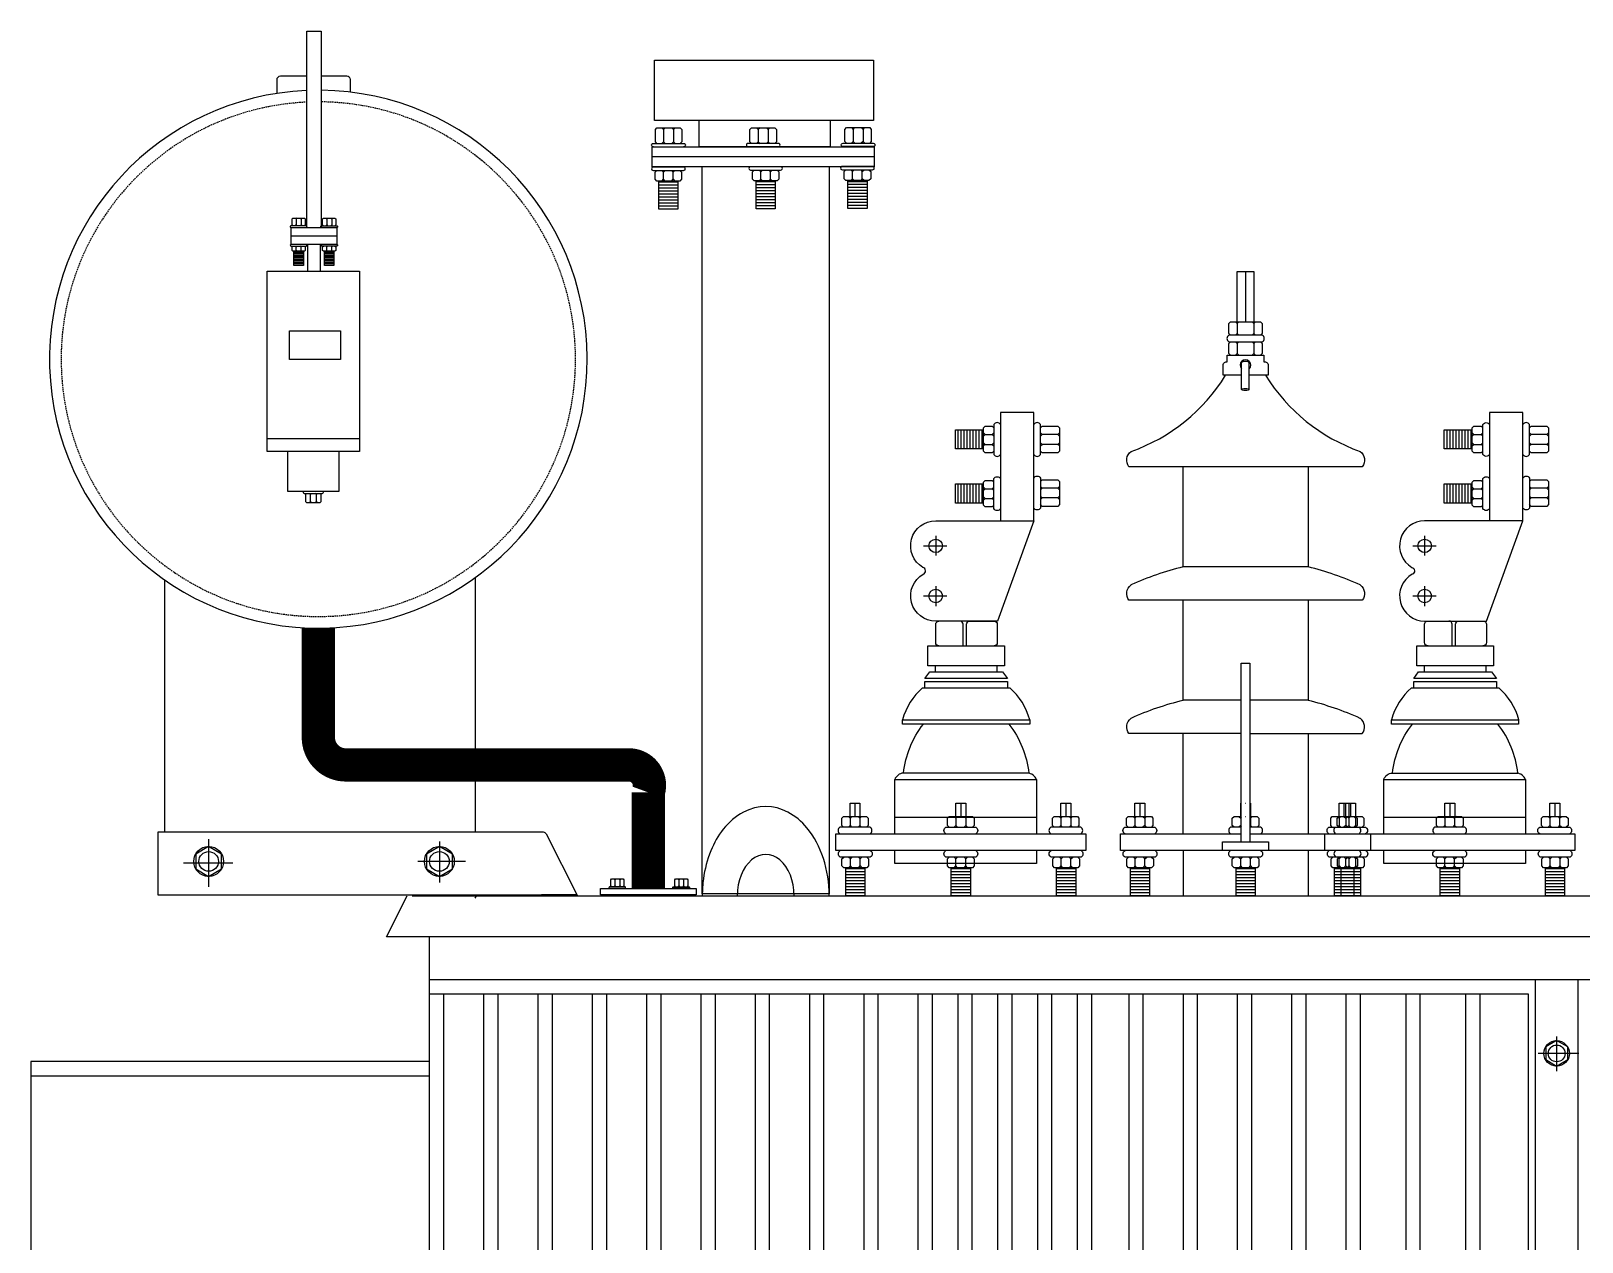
# Model space of a CAD drawing. Header units: millimetres. Extents: x 20927 to 53748, y 38421 to 54891.
# Drawn here: x 27710 to 28800, y 46065 to 46915 of the extents above; entities that cross this region are included whole.
import ezdxf

# ---------------------------------------------------------------- set-up
doc = ezdxf.new("R2010")
doc.units = ezdxf.units.MM
doc.linetypes.add('CENTERX2', pattern=[101.6, 63.5, -12.7, 12.7, -12.7])
doc.linetypes.add('DASHEDX2', pattern=[1.5, 1, -0.5])
doc.layers.add('Btrans.', color=2, linetype='Continuous')
doc.layers.add('HIGHT', color=8, linetype='Continuous')

msp = doc.modelspace()

# ---------------------------------------------------------------- linework, layer by layer
at = {"layer": 'Btrans.'}
for p, q in [((27989.6, 46279), (27989.6, 44468.7)), ((27989.6, 46249), (29574.6, 46249)), ((28767.1, 46249), (28767.1, 44569.6)), ((28797.1, 46249), (28797.1, 44569.6))]:
    msp.add_line(p, q, dxfattribs=at)
for points in [[(27977.6, 46307.9), (29590.2, 46307.9), (29604.6, 46279), (27959.6, 46279), (27974.1, 46307.9)], [(27989.6, 46191.3), (27709.6, 46191.3), (27709.6, 44636.9), (27989.6, 44636.9)], [(27709.6, 46181.3), (27989.6, 46181.3)]]:
    msp.add_lwpolyline(points, dxfattribs=at)
at = {"layer": 'HIGHT'}
for p, q in [((28154.3, 46846.3), (28154.3, 46837.7)), ((28161.2, 46846.3), (28161.2, 46837.7)), ((28220.9, 46846.3), (28220.9, 46837.7)), ((28227.8, 46846.3), (28227.8, 46837.7)), ((28287.6, 46846.4), (28287.6, 46837.8)), ((28294.5, 46846.4), (28294.5, 46837.8)), ((28154.2, 46816.4), (28153, 46817.5)), ((28164.4, 46809.2), (28150.9, 46809.2)), ((28164.4, 46807.1), (28150.9, 46807.1)), ((28153, 46810.1), (28154.2, 46811.3)), ((28161.1, 46811.3), (28161.1, 46816.4)), ((28232.8, 46809.4), (28219.3, 46809.4)), ((28232.8, 46807.4), (28219.3, 46807.4)), ((28222.6, 46811.5), (28222.6, 46816.6)), ((28229.5, 46811.5), (28229.5, 46816.6)), ((28297.3, 46809.6), (28283.8, 46809.6)), ((28297.3, 46807.6), (28283.8, 46807.6)), ((28287.1, 46811.7), (28287.1, 46816.8)), ((28294, 46811.7), (28294, 46816.8)), ((28164.4, 46805), (28150.9, 46805)), ((28164.4, 46802.9), (28150.9, 46802.9)), ((28164.4, 46800.8), (28150.9, 46800.8)), ((28164.4, 46798.8), (28150.9, 46798.8)), ((28164.4, 46796.7), (28150.9, 46796.7)), ((28232.8, 46805.3), (28219.3, 46805.3)), ((28232.8, 46803.2), (28219.3, 46803.2)), ((28232.8, 46801.1), (28219.3, 46801.1)), ((28232.8, 46799), (28219.3, 46799)), ((28232.8, 46796.9), (28219.3, 46796.9)), ((28297.3, 46805.5), (28283.8, 46805.5)), ((28297.3, 46803.4), (28283.8, 46803.4)), ((28297.3, 46801.3), (28283.8, 46801.3)), ((28297.3, 46799.2), (28283.8, 46799.2)), ((28297.3, 46797.1), (28283.8, 46797.1)), ((28164.4, 46794.6), (28150.9, 46794.6)), ((28164.4, 46792.5), (28150.9, 46792.5)), ((28232.8, 46794.8), (28219.3, 46794.8)), ((28232.8, 46792.7), (28219.3, 46792.7)), ((28297.3, 46795), (28283.8, 46795)), ((28297.3, 46792.9), (28283.8, 46792.9)), ((27896, 46783.5), (27896, 46779.2)), ((27900.1, 46784.1), (27899.5, 46783.5)), ((27899.5, 46779.2), (27900.1, 46778.6)), ((27916.9, 46784.1), (27917.5, 46783.5)), ((27917.5, 46779.2), (27916.9, 46778.6)), ((27921, 46783.5), (27921, 46779.2)), ((27892.4, 46771.5), (27924.5, 46771.5)), ((27896, 46763.8), (27895.5, 46764.4)), ((27899.5, 46763.8), (27900.1, 46764.4)), ((27903.9, 46765.5), (27903.9, 46746.7)), ((27913, 46765.5), (27913, 46746.7)), ((27917.5, 46763.8), (27916.9, 46764.4)), ((27921, 46763.8), (27920.4, 46764.4)), ((27901.1, 46760.2), (27894.4, 46760.2)), ((27901.1, 46759.2), (27894.4, 46759.2)), ((27901.1, 46758.1), (27894.4, 46758.1)), ((27901.1, 46757.1), (27894.4, 46757.1)), ((27901.1, 46756), (27894.4, 46756)), ((27901.1, 46755), (27894.4, 46755)), ((27901.1, 46753.9), (27894.4, 46753.9)), ((27901.1, 46752.9), (27894.4, 46752.9)), ((27901.1, 46751.8), (27894.4, 46751.8)), ((27896.6, 46760.7), (27896, 46761.2)), ((27900.1, 46760.7), (27899.5, 46761.2)), ((27922.6, 46760.2), (27915.9, 46760.2)), ((27922.6, 46759.2), (27915.9, 46759.2)), ((27922.6, 46758.1), (27915.9, 46758.1)), ((27922.6, 46757.1), (27915.9, 46757.1)), ((27922.6, 46756), (27915.9, 46756)), ((27922.6, 46755), (27915.9, 46755)), ((27922.6, 46753.9), (27915.9, 46753.9)), ((27922.6, 46752.9), (27915.9, 46752.9)), ((27922.6, 46751.8), (27915.9, 46751.8)), ((27916.9, 46760.7), (27917.5, 46761.2)), ((27920.4, 46760.7), (27921, 46761.2)), ((28563.4, 46746.4), (28563.4, 46711.2)), ((28557.6, 46710), (28557.6, 46703)), ((28570.5, 46711.2), (28569.3, 46710)), ((28569.3, 46703), (28570.5, 46701.8)), ((28570.5, 46697.1), (28569.3, 46696)), ((28557.6, 46696), (28557.6, 46688.9)), ((28569.3, 46688.9), (28570.5, 46687.8)), ((28560.6, 46663.6), (28560.6, 46682.6)), ((28361.5, 46621.8), (28361.5, 46635.3)), ((28363.5, 46621.8), (28363.5, 46635.3)), ((28365.6, 46621.8), (28365.6, 46635.3)), ((28367.7, 46621.8), (28367.7, 46635.3)), ((28369.8, 46621.8), (28369.8, 46635.3)), ((28371.9, 46621.8), (28371.9, 46635.3)), ((28374, 46621.8), (28374, 46635.3)), ((28376.1, 46621.8), (28376.1, 46635.3)), ((28378.2, 46621.8), (28378.2, 46635.3)), ((28379.1, 46630.8), (28380.3, 46632)), ((28385.3, 46632), (28386.5, 46630.8)), ((28431.4, 46632), (28420.5, 46632)), ((28705.2, 46621.8), (28705.2, 46635.3)), ((28707.3, 46621.8), (28707.3, 46635.3)), ((28709.4, 46621.8), (28709.4, 46635.3)), ((28711.5, 46621.8), (28711.5, 46635.3)), ((28713.6, 46621.8), (28713.6, 46635.3)), ((28715.7, 46621.8), (28715.7, 46635.3)), ((28717.8, 46621.8), (28717.8, 46635.3)), ((28719.9, 46621.8), (28719.9, 46635.3)), ((28721.9, 46621.8), (28721.9, 46635.3)), ((28722.8, 46633.1), (28724, 46632)), ((28729.1, 46632), (28730.3, 46633.1)), ((28764.2, 46632), (28763.1, 46633.1)), ((28776.4, 46633.1), (28775.2, 46632)), ((28385.3, 46625), (28386.5, 46626.2)), ((28431.4, 46625), (28420.5, 46625)), ((28722.8, 46626.2), (28724, 46625)), ((28764.2, 46625), (28763.1, 46626.2)), ((28776.4, 46623.9), (28775.2, 46625)), ((27906, 46589.9), (27906.7, 46590.6)), ((27910.2, 46589.9), (27909.4, 46590.6)), ((28361.5, 46583.7), (28361.5, 46597.2)), ((28363.5, 46583.7), (28363.5, 46597.2)), ((28365.6, 46583.7), (28365.6, 46597.2)), ((28367.7, 46583.7), (28367.7, 46597.2)), ((28369.8, 46583.7), (28369.8, 46597.2)), ((28371.9, 46583.7), (28371.9, 46597.2)), ((28374, 46583.7), (28374, 46597.2)), ((28376.1, 46583.7), (28376.1, 46597.2)), ((28378.2, 46583.7), (28378.2, 46597.2)), ((28379.1, 46592.7), (28380.3, 46593.9)), ((28379.1, 46588.1), (28380.3, 46587)), ((28385.3, 46593.9), (28386.5, 46592.7)), ((28385.3, 46587), (28386.5, 46588.1)), ((28431.4, 46594.3), (28420.5, 46594.3)), ((28705.2, 46583.7), (28705.2, 46597.2)), ((28707.3, 46583.7), (28707.3, 46597.2)), ((28709.4, 46583.7), (28709.4, 46597.2)), ((28711.5, 46583.7), (28711.5, 46597.2)), ((28713.6, 46583.7), (28713.6, 46597.2)), ((28715.7, 46583.7), (28715.7, 46597.2)), ((28717.8, 46583.7), (28717.8, 46597.2)), ((28719.9, 46583.7), (28719.9, 46597.2)), ((28721.9, 46583.7), (28721.9, 46597.2)), ((28722.8, 46595), (28724, 46593.9)), ((28729.1, 46593.9), (28730.3, 46595)), ((28764.2, 46594.3), (28763.1, 46595.5)), ((28776.4, 46595.5), (28775.2, 46594.3)), ((27906.7, 46584.1), (27906, 46584.8)), ((27909.4, 46584.1), (27910.2, 46584.8)), ((28431.4, 46587.4), (28420.5, 46587.4)), ((28724, 46587), (28729.1, 46587)), ((28764.2, 46587.4), (28763.1, 46586.2)), ((28776.4, 46586.2), (28775.2, 46587.4)), ((27803.6, 46352.7), (27803.6, 46529.9)), ((28021.9, 46531.5), (28021.9, 46411.5)), ((28519.5, 46351.4), (28519.5, 46421.8)), ((28607.4, 46421.8), (28607.4, 46351.4)), ((28021.9, 46388.1), (28021.9, 46352.7)), ((28288.8, 46373), (28288.8, 46363.6)), ((28363.3, 46373), (28363.3, 46363.6)), ((28437, 46373), (28437, 46363.6)), ((28489, 46373), (28489, 46363.6)), ((28563.4, 46373), (28563.5, 46373)), ((28632.6, 46373), (28632.6, 46363.6)), ((28633.8, 46363.6), (28633.8, 46373)), ((28636.1, 46373), (28636.1, 46363.6)), ((28637.2, 46373), (28637.2, 46363.6)), ((28707, 46373), (28707, 46363.6)), ((28780.8, 46373), (28780.8, 46363.6)), ((28286.5, 46363.6), (28285.4, 46362.4)), ((28293.5, 46363.6), (28292.3, 46362.4)), ((28361, 46363.6), (28359.8, 46362.4)), ((28367.9, 46363.6), (28366.7, 46362.4)), ((28434.7, 46363.6), (28433.6, 46362.4)), ((28439.3, 46363.6), (28440.5, 46362.4)), ((28484.4, 46363.6), (28485.6, 46362.4)), ((28493.7, 46363.6), (28492.5, 46362.4)), ((28558.8, 46363.6), (28560, 46362.4)), ((28563.4, 46363.6), (28563.5, 46363.6)), ((28568.1, 46363.6), (28566.9, 46362.4)), ((28629.1, 46362.4), (28629.1, 46357.3)), ((28632.6, 46363.6), (28633.8, 46362.4)), ((28637.2, 46363.6), (28636, 46362.4)), ((28641.9, 46363.6), (28640.7, 46362.4)), ((28703.5, 46362.4), (28703.5, 46357.3)), ((28710.4, 46362.4), (28710.4, 46357.3)), ((28777.3, 46362.4), (28777.3, 46357.3)), ((28784.2, 46362.4), (28784.2, 46357.3)), ((28285.4, 46357.3), (28286.5, 46356.1)), ((28292.3, 46357.3), (28293.5, 46356.1)), ((28359.8, 46357.3), (28361, 46356.1)), ((28366.7, 46357.3), (28367.9, 46356.1)), ((28433.6, 46357.3), (28434.7, 46356.1)), ((28440.5, 46357.3), (28441.7, 46356.1)), ((28485.6, 46357.3), (28484.4, 46356.1)), ((28492.5, 46357.3), (28493.7, 46356.1)), ((28560, 46357.3), (28558.8, 46356.1)), ((28566.9, 46357.3), (28568.1, 46356.1)), ((28619.1, 46339.7), (28619.1, 46351.4)), ((28633.8, 46357.3), (28634.9, 46356.1)), ((28636, 46357.3), (28637.2, 46356.1)), ((28640.7, 46357.3), (28641.9, 46356.1)), ((28651.3, 46351.4), (28651.3, 46339.7)), ((28519.5, 46339.7), (28519.5, 46307.7)), ((28607.4, 46339.9), (28607.4, 46307.7)), ((28295.8, 46326.7), (28282.3, 46326.7)), ((28286.8, 46327.6), (28285.6, 46328.8)), ((28292.5, 46328.8), (28292.5, 46333.9)), ((28370, 46326.7), (28356.5, 46326.7)), ((28359.8, 46333.9), (28361, 46335)), ((28361, 46327.6), (28359.8, 46328.8)), ((28367.9, 46327.6), (28366.7, 46328.8)), ((28444, 46326.7), (28430.5, 46326.7)), ((28435, 46327.6), (28433.8, 46328.8)), ((28440.7, 46328.8), (28440.7, 46333.9)), ((28496, 46326.7), (28482.5, 46326.7)), ((28485.8, 46328.8), (28485.8, 46333.9)), ((28492.7, 46333.9), (28493.9, 46335)), ((28493.9, 46327.6), (28492.7, 46328.8)), ((28570.2, 46326.7), (28556.7, 46326.7)), ((28560, 46328.8), (28560, 46333.9)), ((28566.9, 46328.8), (28566.9, 46333.9)), ((28644.2, 46326.7), (28626, 46326.7)), ((28629.3, 46333.9), (28630.5, 46335)), ((28630.7, 46307.9), (28630.7, 46327.6)), ((28634, 46328.8), (28634, 46333.9)), ((28636.3, 46333.9), (28637.4, 46335)), ((28637.4, 46327.6), (28636.3, 46328.8)), ((28639.5, 46327.6), (28639.5, 46307.9)), ((28640.9, 46328.8), (28640.9, 46333.9)), ((28713.7, 46326.7), (28700.2, 46326.7)), ((28703.5, 46333.9), (28702.4, 46335)), ((28702.4, 46327.6), (28703.5, 46328.8)), ((28710.4, 46333.9), (28709.3, 46335)), ((28709.3, 46327.6), (28710.4, 46328.8)), ((28787.7, 46326.7), (28774.2, 46326.7)), ((28777.5, 46333.9), (28776.4, 46335)), ((28776.4, 46327.6), (28777.5, 46328.8)), ((28784.5, 46333.9), (28785.6, 46335)), ((28785.6, 46327.6), (28784.5, 46328.8)), ((28120.6, 46319.7), (28120, 46319.1)), ((28122.9, 46319.7), (28123.5, 46319.1)), ((28164.4, 46319.7), (28165, 46319.1)), ((28169, 46319.7), (28168.4, 46319.1)), ((28295.8, 46324.6), (28282.3, 46324.6)), ((28295.8, 46322.5), (28282.3, 46322.5)), ((28295.8, 46320.4), (28282.3, 46320.4)), ((28295.8, 46318.3), (28282.3, 46318.3)), ((28295.8, 46316.3), (28282.3, 46316.3)), ((28370, 46324.6), (28356.5, 46324.6)), ((28370, 46322.5), (28356.5, 46322.5)), ((28370, 46320.4), (28356.5, 46320.4)), ((28370, 46318.3), (28356.5, 46318.3)), ((28370, 46316.3), (28356.5, 46316.3)), ((28444, 46324.6), (28430.5, 46324.6)), ((28444, 46322.5), (28430.5, 46322.5)), ((28444, 46320.4), (28430.5, 46320.4)), ((28444, 46318.3), (28430.5, 46318.3)), ((28444, 46316.3), (28430.5, 46316.3)), ((28496, 46324.6), (28482.5, 46324.6)), ((28496, 46322.5), (28482.5, 46322.5)), ((28496, 46320.4), (28482.5, 46320.4)), ((28496, 46318.3), (28482.5, 46318.3)), ((28496, 46316.3), (28482.5, 46316.3)), ((28570.2, 46324.6), (28556.7, 46324.6)), ((28570.2, 46322.5), (28556.7, 46322.5)), ((28570.2, 46320.4), (28556.7, 46320.4)), ((28570.2, 46318.3), (28556.7, 46318.3)), ((28570.2, 46316.3), (28556.7, 46316.3)), ((28644.2, 46324.6), (28626, 46324.6)), ((28644.2, 46322.5), (28626, 46322.5)), ((28644.2, 46320.4), (28626, 46320.4)), ((28644.2, 46318.3), (28626, 46318.3)), ((28644.2, 46316.3), (28626, 46316.3)), ((28713.7, 46324.6), (28700.2, 46324.6)), ((28713.7, 46322.5), (28700.2, 46322.5)), ((28713.7, 46320.4), (28700.2, 46320.4)), ((28713.7, 46318.3), (28700.2, 46318.3)), ((28713.7, 46316.3), (28700.2, 46316.3)), ((28787.7, 46324.6), (28774.2, 46324.6)), ((28787.7, 46322.5), (28774.2, 46322.5)), ((28787.7, 46320.4), (28774.2, 46320.4)), ((28787.7, 46318.3), (28774.2, 46318.3)), ((28787.7, 46316.3), (28774.2, 46316.3)), ((28068.5, 46308.8), (28093.2, 46308.8)), ((28120, 46314.8), (28119.4, 46314.2)), ((28123.5, 46314.8), (28122.9, 46314.2)), ((28133.1, 46308.8), (28157.7, 46308.8)), ((28165, 46314.8), (28164.4, 46314.2)), ((28168.4, 46314.8), (28169, 46314.2)), ((28295.8, 46314.2), (28282.3, 46314.2)), ((28295.8, 46312.1), (28282.3, 46312.1)), ((28295.8, 46310), (28282.3, 46310)), ((28370, 46314.2), (28356.5, 46314.2)), ((28370, 46312.1), (28356.5, 46312.1)), ((28370, 46310), (28356.5, 46310)), ((28444, 46314.2), (28430.5, 46314.2)), ((28444, 46312.1), (28430.5, 46312.1)), ((28444, 46310), (28430.5, 46310)), ((28496, 46314.2), (28482.5, 46314.2)), ((28496, 46312.1), (28482.5, 46312.1)), ((28496, 46310), (28482.5, 46310)), ((28570.2, 46314.2), (28556.7, 46314.2)), ((28570.2, 46312.1), (28556.7, 46312.1)), ((28570.2, 46310), (28556.7, 46310)), ((28644.2, 46314.2), (28626, 46314.2)), ((28644.2, 46312.1), (28626, 46312.1)), ((28644.2, 46310), (28626, 46310)), ((28713.7, 46314.2), (28700.2, 46314.2)), ((28713.7, 46312.1), (28700.2, 46312.1)), ((28713.7, 46310), (28700.2, 46310)), ((28787.7, 46314.2), (28774.2, 46314.2)), ((28787.7, 46312.1), (28774.2, 46312.1)), ((28787.7, 46310), (28774.2, 46310)), ((27999.6, 46239), (27999.6, 44579.3)), ((28027.8, 46239), (28027.8, 44579.3)), ((28037.8, 46239), (28037.8, 44579.3)), ((28066, 46239), (28066, 44579.3)), ((28076, 46239), (28076, 44579.3)), ((28104.1, 46239), (28104.1, 44579.3)), ((28114.1, 46239), (28114.1, 44579.3)), ((28142.3, 46239), (28142.3, 44579.3)), ((28152.3, 46239), (28152.3, 44579.3)), ((28180.5, 46239), (28180.5, 44579.3)), ((28190.5, 46239), (28190.5, 44579.3)), ((28218.6, 46239), (28218.6, 44579.3)), ((28228.6, 46239), (28228.6, 44579.3)), ((28256.8, 46239), (28256.8, 44579.3)), ((28266.8, 46239), (28266.8, 44579.3)), ((28295, 46239), (28295, 44579.3)), ((28305, 46239), (28305, 44579.3)), ((28333.1, 46239), (28333.1, 44579.3)), ((28343.1, 46239), (28343.1, 44579.3)), ((28361.1, 46239), (28361.1, 44579.3)), ((28371.1, 46239), (28371.1, 44579.3)), ((28389.1, 46239), (28389.1, 44579.3)), ((28399.1, 46239), (28399.1, 44579.3)), ((28417.1, 46239), (28417.1, 44579.3)), ((28427.1, 46239), (28427.1, 44579.3)), ((28445.1, 46239), (28445.1, 44579.3)), ((28455.1, 46239), (28455.1, 44579.3)), ((28481.3, 46239), (28481.3, 44579.3)), ((28491.3, 46239), (28491.3, 44579.3)), ((28519.5, 46239), (28519.5, 44579.3)), ((28529.5, 46239), (28529.5, 44579.3)), ((28557.6, 46239), (28557.6, 44579.3)), ((28567.6, 46239), (28567.6, 44579.3)), ((28595.8, 46239), (28595.8, 44579.3)), ((28605.8, 46239), (28605.8, 44579.3)), ((28634, 46239), (28634, 44579.3)), ((28644, 46239), (28644, 44579.3)), ((28676, 46239), (28676, 44579.3)), ((28686, 46239), (28686, 44579.3)), ((28718, 46239), (28718, 44579.3)), ((28728, 46239), (28728, 44579.3))]:
    msp.add_line(p, q, dxfattribs=at)
at = {"layer": 'HIGHT', "linetype": 'CENTERX2'}
for p, q in [((28345.6, 46560.8), (28345.6, 46547)), ((28689.3, 46560.8), (28689.3, 46547)), ((28337.1, 46553.7), (28353.5, 46553.7)), ((28680.9, 46553.7), (28697.3, 46553.7)), ((28345.6, 46525.5), (28345.6, 46511.4)), ((28689.3, 46525.5), (28689.3, 46511.4)), ((28337.1, 46518.5), (28353.5, 46518.5)), ((28680.9, 46518.5), (28697.3, 46518.5)), ((27834.5, 46347.7), (27834.5, 46314.2)), ((27996.7, 46345.9), (27996.7, 46317.3)), ((27816.8, 46331), (27851.6, 46331)), ((28015, 46332), (27981.5, 46332)), ((28782.1, 46209), (28782.1, 46184.6)), ((28797.7, 46197.1), (28769.1, 46197.1))]:
    msp.add_line(p, q, dxfattribs=at)
at = {"layer": 'HIGHT', "linetype": 'ByBlock'}
for p, q in [((28336.4, 46453.9), (28397.6, 46453.9)), ((28680.1, 46453.9), (28741.4, 46453.9))]:
    msp.add_line(p, q, dxfattribs=at)
at = {"layer": 'HIGHT'}
for points in [[(27903.4, 46777.4), (27903.4, 46915.5), (27913.6, 46915.5), (27913.6, 46777.4)], [(28271.4, 46852.5), (28271.4, 46834.1), (28179.4, 46834.1), (28179.4, 46852.5)], [(28149.6, 46836.5), (28148.5, 46837.7), (28148.5, 46846.3), (28149.6, 46847.5), (28165.9, 46847.5), (28167.1, 46846.3), (28167.1, 46837.7), (28165.9, 46836.5)], [(28155.5, 46847.5), (28154.3, 46846.3), (28153.1, 46847.5)], [(28160.1, 46847.5), (28161.2, 46846.3), (28162.4, 46847.5)], [(28216.2, 46836.5), (28215, 46837.7), (28215, 46846.3), (28216.2, 46847.5), (28232.5, 46847.5), (28233.7, 46846.3), (28233.7, 46837.7), (28232.5, 46836.5)], [(28222.1, 46847.5), (28220.9, 46846.3), (28219.7, 46847.5)], [(28229, 46847.5), (28227.8, 46846.3), (28226.6, 46847.5)], [(28282.9, 46836.6), (28281.7, 46837.8), (28281.7, 46846.4), (28282.9, 46847.6), (28299.2, 46847.6), (28300.3, 46846.4), (28300.3, 46837.8), (28299.2, 46836.6)], [(28286.4, 46847.6), (28287.6, 46846.4), (28288.7, 46847.6)], [(28293.3, 46847.6), (28294.5, 46846.4), (28295.7, 46847.6)], [(28153.1, 46836.5), (28154.3, 46837.7), (28155.5, 46836.5)], [(28162.4, 46836.5), (28161.2, 46837.7), (28160.1, 46836.5)], [(28219.7, 46836.5), (28220.9, 46837.7), (28222.1, 46836.5)], [(28226.6, 46836.5), (28227.8, 46837.7), (28229, 46836.5)], [(28286.4, 46836.6), (28287.6, 46837.8), (28288.7, 46836.6)], [(28295.7, 46836.6), (28294.5, 46837.8), (28293.3, 46836.6)], [(28302.4, 46827.2), (28146.2, 46827.2)], [(28165.8, 46817.5), (28166.9, 46816.4), (28166.9, 46811.3), (28165.8, 46810.1), (28149.5, 46810.1), (28148.3, 46811.3), (28148.3, 46816.4), (28149.5, 46817.5)], [(28155.3, 46810.1), (28154.2, 46811.3), (28154.2, 46816.4), (28155.3, 46817.5)], [(28162.3, 46817.5), (28161.1, 46816.4), (28159.9, 46817.5)], [(28270.6, 46820.1), (28270.6, 46309.2), (28181.5, 46309.2), (28181.5, 46820.1)], [(28234.2, 46817.8), (28235.4, 46816.6), (28235.4, 46811.5), (28234.2, 46810.3), (28217.9, 46810.3), (28216.8, 46811.5), (28216.8, 46816.6), (28217.9, 46817.8)], [(28221.4, 46817.8), (28222.6, 46816.6), (28223.8, 46817.8)], [(28230.7, 46817.8), (28229.5, 46816.6), (28228.4, 46817.8)], [(28298.7, 46818), (28299.9, 46816.8), (28299.9, 46811.7), (28298.7, 46810.5), (28282.4, 46810.5), (28281.3, 46811.7), (28281.3, 46816.8), (28282.4, 46818)], [(28286, 46818), (28287.1, 46816.8), (28288.3, 46818)], [(28292.9, 46818), (28294, 46816.8), (28295.2, 46818)], [(28164.4, 46810.1), (28164.4, 46790.4), (28150.9, 46790.4), (28150.9, 46810.1)], [(28159.9, 46810.1), (28161.1, 46811.3), (28162.3, 46810.1)], [(28232.8, 46810.3), (28232.8, 46790.6), (28219.3, 46790.6), (28219.3, 46810.3)], [(28221.4, 46810.3), (28222.6, 46811.5), (28223.8, 46810.3)], [(28230.7, 46810.3), (28229.5, 46811.5), (28228.4, 46810.3)], [(28297.3, 46810.5), (28297.3, 46790.8), (28283.8, 46790.8), (28283.8, 46810.5)], [(28288.3, 46810.5), (28287.1, 46811.7), (28286, 46810.5)], [(28295.2, 46810.5), (28294, 46811.7), (28292.9, 46810.5)], [(27893.7, 46778.6), (27893.1, 46779.2), (27893.1, 46783.5), (27893.7, 46784.1), (27901.8, 46784.1), (27902.4, 46783.5), (27902.4, 46779.2), (27901.8, 46778.6)], [(27896.6, 46784.1), (27896, 46783.5), (27895.5, 46784.1)], [(27895.5, 46778.6), (27896, 46779.2), (27896.6, 46778.6)], [(27898.9, 46784.1), (27899.5, 46783.5), (27899.5, 46779.2), (27898.9, 46778.6)], [(27915.2, 46778.6), (27914.6, 46779.2), (27914.6, 46783.5), (27915.2, 46784.1), (27923.3, 46784.1), (27923.9, 46783.5), (27923.9, 46779.2), (27923.3, 46778.6)], [(27918.1, 46784.1), (27917.5, 46783.5), (27917.5, 46779.2), (27918.1, 46778.6)], [(27920.4, 46784.1), (27921, 46783.5), (27921.6, 46784.1)], [(27921.6, 46778.6), (27921, 46779.2), (27920.4, 46778.6)], [(27901.8, 46764.4), (27902.4, 46763.8), (27902.4, 46761.2), (27901.8, 46760.7), (27893.7, 46760.7), (27893.1, 46761.2), (27893.1, 46763.8), (27893.7, 46764.4)], [(27895.5, 46760.7), (27896, 46761.2), (27896, 46763.8), (27896.6, 46764.4)], [(27898.9, 46760.7), (27899.5, 46761.2), (27899.5, 46763.8), (27898.9, 46764.4)], [(27923.3, 46764.4), (27923.9, 46763.8), (27923.9, 46761.2), (27923.3, 46760.7), (27915.2, 46760.7), (27914.6, 46761.2), (27914.6, 46763.8), (27915.2, 46764.4)], [(27918.1, 46760.7), (27917.5, 46761.2), (27917.5, 46763.8), (27918.1, 46764.4)], [(27921.6, 46760.7), (27921, 46761.2), (27921, 46763.8), (27921.6, 46764.4)], [(27901.1, 46760.7), (27901.1, 46750.8), (27894.4, 46750.8), (27894.4, 46760.7)], [(27922.6, 46760.7), (27922.6, 46750.8), (27915.9, 46750.8), (27915.9, 46760.7)], [(28557.6, 46711.2), (28557.6, 46746.4), (28569.3, 46746.4), (28569.3, 46711.2)], [(28552.9, 46701.8), (28551.7, 46703), (28551.7, 46710), (28552.9, 46711.2), (28574, 46711.2), (28575.2, 46710), (28575.2, 46703), (28574, 46701.8)], [(28556.4, 46711.2), (28557.6, 46710), (28558.8, 46711.2)], [(28568.1, 46711.2), (28569.3, 46710), (28569.3, 46703), (28568.1, 46701.8)], [(28552.9, 46687.8), (28551.7, 46688.9), (28551.7, 46696), (28552.9, 46697.1)], [(28558.8, 46701.8), (28557.6, 46703), (28556.4, 46701.8)], [(28556.4, 46697.1), (28557.6, 46696), (28558.8, 46697.1)], [(28568.1, 46697.1), (28569.3, 46696), (28569.3, 46688.9), (28568.1, 46687.8)], [(28574, 46697.1), (28575.2, 46696), (28575.2, 46688.9), (28574, 46687.8)], [(28558.8, 46687.8), (28557.6, 46688.9), (28556.4, 46687.8)], [(28379.1, 46621.8), (28359.4, 46621.8), (28359.4, 46635.3), (28379.1, 46635.3)], [(28386.5, 46620.3), (28385.3, 46619.2), (28380.3, 46619.2), (28379.1, 46620.3), (28379.1, 46636.6), (28380.3, 46637.8), (28385.3, 46637.8), (28386.5, 46636.6)], [(28379.1, 46633.1), (28380.3, 46632), (28385.3, 46632), (28386.5, 46633.1)], [(28419.3, 46636.6), (28420.5, 46637.8), (28431.4, 46637.8), (28432.6, 46636.6), (28432.6, 46620.3), (28431.4, 46619.2), (28420.5, 46619.2), (28419.3, 46620.3)], [(28419.3, 46630.8), (28420.5, 46632), (28419.3, 46633.1)], [(28432.6, 46633.1), (28431.4, 46632), (28432.6, 46630.8)], [(28722.8, 46621.8), (28703.1, 46621.8), (28703.1, 46635.3), (28722.8, 46635.3)], [(28730.3, 46620.3), (28729.1, 46619.2), (28724, 46619.2), (28722.8, 46620.3), (28722.8, 46636.6), (28724, 46637.8), (28729.1, 46637.8), (28730.3, 46636.6)], [(28722.8, 46630.8), (28724, 46632), (28729.1, 46632), (28730.3, 46630.8)], [(28763.1, 46636.6), (28764.2, 46637.8), (28775.2, 46637.8), (28776.4, 46636.6), (28776.4, 46620.3), (28775.2, 46619.2), (28764.2, 46619.2), (28763.1, 46620.3)], [(28776.4, 46630.8), (28775.2, 46632), (28764.2, 46632), (28763.1, 46630.8)], [(27940.6, 46629), (27875.6, 46629)], [(28379.1, 46626.2), (28380.3, 46625), (28379.1, 46623.9)], [(28380.3, 46625), (28385.3, 46625), (28386.5, 46623.9)], [(28419.3, 46623.9), (28420.5, 46625), (28419.3, 46626.2)], [(28432.6, 46623.9), (28431.4, 46625), (28432.6, 46626.2)], [(28722.8, 46623.9), (28724, 46625), (28729.1, 46625)], [(28730.3, 46623.9), (28729.1, 46625), (28730.3, 46626.2)], [(28776.4, 46626.2), (28775.2, 46625), (28764.2, 46625), (28763.1, 46623.9)], [(27926, 46620.1), (27926, 46592), (27890.1, 46592), (27890.1, 46620.1)], [(28386.5, 46582.3), (28385.3, 46581.1), (28380.3, 46581.1), (28379.1, 46582.3), (28379.1, 46598.6), (28380.3, 46599.7), (28385.3, 46599.7), (28386.5, 46598.6)], [(28419.3, 46599), (28420.5, 46600.2), (28431.4, 46600.2), (28432.6, 46599), (28432.6, 46582.7), (28431.4, 46581.5), (28420.5, 46581.5), (28419.3, 46582.7)], [(28607.4, 46609.3), (28607.4, 46538.9), (28519.5, 46538.9), (28519.5, 46609.3)], [(28730.3, 46582.3), (28729.1, 46581.1), (28724, 46581.1), (28722.8, 46582.3), (28722.8, 46598.6), (28724, 46599.7), (28729.1, 46599.7), (28730.3, 46598.6)], [(28763.1, 46599), (28764.2, 46600.2), (28775.2, 46600.2), (28776.4, 46599), (28776.4, 46582.7), (28775.2, 46581.5), (28764.2, 46581.5), (28763.1, 46582.7)], [(27903.2, 46590.6), (27902.5, 46589.9), (27902.5, 46584.8), (27903.2, 46584.1), (27913, 46584.1), (27913.7, 46584.8), (27913.7, 46589.9), (27913, 46590.6)], [(27905.3, 46584.1), (27906, 46584.8), (27906, 46589.9), (27905.3, 46590.6)], [(27910.9, 46584.1), (27910.2, 46584.8), (27910.2, 46589.9), (27910.9, 46590.6)], [(28379.1, 46583.7), (28359.4, 46583.7), (28359.4, 46597.2), (28379.1, 46597.2)], [(28379.1, 46595), (28380.3, 46593.9), (28385.3, 46593.9), (28386.5, 46595)], [(28419.3, 46593.1), (28420.5, 46594.3), (28419.3, 46595.5)], [(28419.3, 46588.6), (28420.5, 46587.4), (28419.3, 46586.2)], [(28432.6, 46595.5), (28431.4, 46594.3), (28432.6, 46593.1)], [(28432.6, 46586.2), (28431.4, 46587.4), (28432.6, 46588.6)], [(28722.8, 46583.7), (28703.1, 46583.7), (28703.1, 46597.2), (28722.8, 46597.2)], [(28722.8, 46592.7), (28724, 46593.9), (28729.1, 46593.9), (28730.3, 46592.7)], [(28722.8, 46588.1), (28724, 46587), (28722.8, 46585.8)], [(28730.3, 46585.8), (28729.1, 46587), (28730.3, 46588.1)], [(28776.4, 46593.1), (28775.2, 46594.3), (28764.2, 46594.3), (28763.1, 46593.1)], [(28776.4, 46588.6), (28775.2, 46587.4), (28764.2, 46587.4), (28763.1, 46588.6)], [(28379.1, 46585.8), (28380.3, 46587), (28385.3, 46587), (28386.5, 46585.8)], [(28560.4, 46445.2), (28519.5, 46445.2), (28519.5, 46515.5)], [(28607.4, 46515.5), (28607.4, 46445.2), (28566.4, 46445.2)], [(28560.4, 46345.7), (28560.4, 46471.3), (28566.4, 46471.3), (28566.4, 46345.7)], [(28285.4, 46363.6), (28285.4, 46373), (28292.3, 46373), (28292.3, 46363.6)], [(28359.8, 46363.6), (28359.8, 46373), (28366.7, 46373), (28366.7, 46363.6)], [(28433.6, 46363.6), (28433.6, 46373), (28440.5, 46373), (28440.5, 46363.6)], [(28485.6, 46363.6), (28485.6, 46373), (28492.5, 46373), (28492.5, 46363.6)], [(28560, 46363.6), (28560, 46373), (28560.4, 46373)], [(28566.4, 46373), (28566.9, 46373), (28566.9, 46363.6)], [(28629.1, 46363.6), (28629.1, 46373), (28640.7, 46373), (28640.7, 46363.6)], [(28703.5, 46363.6), (28703.5, 46373), (28710.5, 46373), (28710.5, 46363.6)], [(28777.3, 46363.6), (28777.3, 46373), (28784.3, 46373), (28784.3, 46363.6)], [(28280.7, 46356.1), (28279.5, 46357.3), (28279.5, 46362.4), (28280.7, 46363.6), (28297, 46363.6), (28298.1, 46362.4), (28298.1, 46357.3), (28297, 46356.1)], [(28284.2, 46363.6), (28285.4, 46362.4), (28285.4, 46357.3), (28284.2, 46356.1)], [(28291.1, 46363.6), (28292.3, 46362.4), (28292.3, 46357.3), (28291.1, 46356.1)], [(28355.1, 46356.1), (28353.9, 46357.3), (28353.9, 46362.4), (28355.1, 46363.6), (28371.4, 46363.6), (28372.6, 46362.4), (28372.6, 46357.3), (28371.4, 46356.1)], [(28358.6, 46363.6), (28359.8, 46362.4), (28359.8, 46357.3), (28358.6, 46356.1)], [(28365.5, 46363.6), (28366.7, 46362.4), (28366.7, 46357.3), (28365.5, 46356.1)], [(28428.9, 46356.1), (28427.7, 46357.3), (28427.7, 46362.4), (28428.9, 46363.6), (28445.2, 46363.6), (28446.3, 46362.4), (28446.3, 46357.3), (28445.2, 46356.1)], [(28432.4, 46363.6), (28433.6, 46362.4), (28433.6, 46357.3), (28432.4, 46356.1)], [(28441.7, 46363.6), (28440.5, 46362.4), (28440.5, 46357.3), (28439.3, 46356.1)], [(28480.9, 46356.1), (28479.7, 46357.3), (28479.7, 46362.4), (28480.9, 46363.6), (28497.2, 46363.6), (28498.3, 46362.4), (28498.3, 46357.3), (28497.2, 46356.1)], [(28486.7, 46363.6), (28485.6, 46362.4), (28485.6, 46357.3), (28486.7, 46356.1)], [(28491.3, 46363.6), (28492.5, 46362.4), (28492.5, 46357.3), (28491.3, 46356.1)], [(28555.3, 46356.1), (28554.1, 46357.3), (28554.1, 46362.4), (28555.3, 46363.6), (28560.4, 46363.6)], [(28560.4, 46362.8), (28560, 46362.4), (28560, 46357.3), (28560.4, 46356.8)], [(28566.4, 46363.6), (28571.6, 46363.6), (28572.8, 46362.4), (28572.8, 46357.3), (28571.6, 46356.1)], [(28566.4, 46362.8), (28566.9, 46362.4), (28566.9, 46357.3), (28566.4, 46356.8)], [(28624.4, 46356.1), (28623.3, 46357.3), (28623.3, 46362.4), (28624.4, 46363.6), (28645.4, 46363.6), (28646.5, 46362.4), (28646.5, 46357.3), (28645.4, 46356.1)], [(28629.1, 46356.1), (28627.9, 46357.3), (28627.9, 46362.4), (28629.1, 46363.6)], [(28628, 46363.6), (28629.1, 46362.4), (28630.3, 46363.6)], [(28634.9, 46363.6), (28633.8, 46362.4), (28633.8, 46357.3), (28632.6, 46356.1)], [(28634.9, 46363.6), (28636, 46362.4), (28636, 46357.3), (28634.9, 46356.1)], [(28639.5, 46363.6), (28640.7, 46362.4), (28640.7, 46357.3), (28639.5, 46356.1)], [(28640.7, 46363.6), (28641.9, 46362.4), (28641.9, 46357.3), (28640.7, 46356.1)], [(28698.8, 46356.1), (28697.7, 46357.3), (28697.7, 46362.4), (28698.8, 46363.6), (28715.1, 46363.6), (28716.3, 46362.4), (28716.3, 46357.3), (28715.1, 46356.1)], [(28704.7, 46363.6), (28703.5, 46362.4), (28702.4, 46363.6)], [(28711.6, 46363.6), (28710.4, 46362.4), (28709.3, 46363.6)], [(28772.6, 46356.1), (28771.5, 46357.3), (28771.5, 46362.4), (28772.6, 46363.6), (28788.9, 46363.6), (28790.1, 46362.4), (28790.1, 46357.3), (28788.9, 46356.1)], [(28778.5, 46363.6), (28777.3, 46362.4), (28776.2, 46363.6)], [(28783.1, 46363.6), (28784.2, 46362.4), (28785.4, 46363.6)], [(28566.4, 46351.4), (28794.9, 46351.4), (28794.9, 46339.7), (28475.6, 46339.7), (28475.6, 46351.4), (28560.4, 46351.4)], [(28630.3, 46356.1), (28629.1, 46357.3), (28628, 46356.1)], [(28702.4, 46356.1), (28703.5, 46357.3), (28704.7, 46356.1)], [(28709.3, 46356.1), (28710.4, 46357.3), (28711.6, 46356.1)], [(28776.2, 46356.1), (28777.3, 46357.3), (28778.5, 46356.1)], [(28785.4, 46356.1), (28784.2, 46357.3), (28783.1, 46356.1)], [(28547.3, 46339.7), (28547.3, 46345.7), (28579.6, 46345.7), (28579.6, 46339.7)], [(28297.2, 46335), (28298.4, 46333.9), (28298.4, 46328.8), (28297.2, 46327.6), (28280.9, 46327.6), (28279.7, 46328.8), (28279.7, 46333.9), (28280.9, 46335)], [(28295.8, 46327.6), (28295.8, 46307.9), (28282.3, 46307.9), (28282.3, 46327.6)], [(28286.8, 46335), (28285.6, 46333.9), (28284.4, 46335)], [(28284.4, 46327.6), (28285.6, 46328.8), (28285.6, 46333.9)], [(28291.3, 46335), (28292.5, 46333.9), (28293.7, 46335)], [(28291.3, 46327.6), (28292.5, 46328.8), (28293.7, 46327.6)], [(28371.4, 46335), (28372.6, 46333.9), (28372.6, 46328.8), (28371.4, 46327.6), (28355.1, 46327.6), (28353.9, 46328.8), (28353.9, 46333.9), (28355.1, 46335)], [(28370, 46327.6), (28370, 46307.9), (28356.5, 46307.9), (28356.5, 46327.6)], [(28358.6, 46327.6), (28359.8, 46328.8), (28359.8, 46333.9), (28358.6, 46335)], [(28367.9, 46335), (28366.7, 46333.9), (28365.5, 46335)], [(28365.5, 46327.6), (28366.7, 46328.8), (28366.7, 46333.9)], [(28445.4, 46335), (28446.6, 46333.9), (28446.6, 46328.8), (28445.4, 46327.6), (28429.1, 46327.6), (28427.9, 46328.8), (28427.9, 46333.9), (28429.1, 46335)], [(28444, 46327.6), (28444, 46307.9), (28430.5, 46307.9), (28430.5, 46327.6)], [(28435, 46335), (28433.8, 46333.9), (28432.6, 46335)], [(28432.6, 46327.6), (28433.8, 46328.8), (28433.8, 46333.9)], [(28439.5, 46335), (28440.7, 46333.9), (28441.9, 46335)], [(28441.9, 46327.6), (28440.7, 46328.8), (28439.5, 46327.6)], [(28497.4, 46335), (28498.6, 46333.9), (28498.6, 46328.8), (28497.4, 46327.6), (28481.1, 46327.6), (28479.9, 46328.8), (28479.9, 46333.9), (28481.1, 46335)], [(28496, 46327.6), (28496, 46307.9), (28482.5, 46307.9), (28482.5, 46327.6)], [(28484.6, 46335), (28485.8, 46333.9), (28487, 46335)], [(28487, 46327.6), (28485.8, 46328.8), (28484.6, 46327.6)], [(28491.5, 46327.6), (28492.7, 46328.8), (28492.7, 46333.9), (28491.5, 46335)], [(28571.6, 46335), (28572.8, 46333.9), (28572.8, 46328.8), (28571.6, 46327.6), (28555.3, 46327.6), (28554.1, 46328.8), (28554.1, 46333.9), (28555.3, 46335)], [(28570.2, 46327.6), (28570.2, 46307.9), (28556.7, 46307.9), (28556.7, 46327.6)], [(28558.8, 46335), (28560, 46333.9), (28561.2, 46335)], [(28561.2, 46327.6), (28560, 46328.8), (28558.8, 46327.6)], [(28568.1, 46335), (28566.9, 46333.9), (28565.7, 46335)], [(28565.7, 46327.6), (28566.9, 46328.8), (28568.1, 46327.6)], [(28645.6, 46335), (28646.8, 46333.9), (28646.8, 46328.8), (28645.6, 46327.6), (28624.7, 46327.6), (28623.5, 46328.8), (28623.5, 46333.9), (28624.7, 46335)], [(28644.2, 46327.6), (28644.2, 46307.9), (28626, 46307.9), (28626, 46327.6)], [(28629.3, 46327.6), (28628.1, 46328.8), (28628.1, 46333.9), (28629.3, 46335)], [(28629.3, 46328.8), (28629.3, 46333.9), (28628.2, 46335)], [(28628.2, 46327.6), (28629.3, 46328.8), (28630.5, 46327.6)], [(28632.8, 46335), (28634, 46333.9), (28635.2, 46335)], [(28632.8, 46327.6), (28634, 46328.8), (28635.2, 46327.6)], [(28635.1, 46327.6), (28636.3, 46328.8), (28636.3, 46333.9), (28635.1, 46335)], [(28642.1, 46335), (28640.9, 46333.9), (28639.7, 46335)], [(28642.1, 46327.6), (28640.9, 46328.8), (28639.7, 46327.6)], [(28640.9, 46335), (28642.1, 46333.9), (28642.1, 46328.8), (28640.9, 46327.6)], [(28715.1, 46335), (28716.3, 46333.9), (28716.3, 46328.8), (28715.1, 46327.6), (28698.8, 46327.6), (28697.7, 46328.8), (28697.7, 46333.9), (28698.8, 46335)], [(28713.7, 46327.6), (28713.7, 46307.9), (28700.2, 46307.9), (28700.2, 46327.6)], [(28704.7, 46327.6), (28703.5, 46328.8), (28703.5, 46333.9), (28704.7, 46335)], [(28711.6, 46327.6), (28710.4, 46328.8), (28710.4, 46333.9), (28711.6, 46335)], [(28789.1, 46335), (28790.3, 46333.9), (28790.3, 46328.8), (28789.1, 46327.6), (28772.9, 46327.6), (28771.7, 46328.8), (28771.7, 46333.9), (28772.9, 46335)], [(28787.7, 46327.6), (28787.7, 46307.9), (28774.2, 46307.9), (28774.2, 46327.6)], [(28778.7, 46327.6), (28777.5, 46328.8), (28777.5, 46333.9), (28778.7, 46335)], [(28783.3, 46327.6), (28784.5, 46328.8), (28784.5, 46333.9), (28783.3, 46335)], [(28117.7, 46314.2), (28117.1, 46314.8), (28117.1, 46319.1), (28117.7, 46319.7), (28125.8, 46319.7), (28126.4, 46319.1), (28126.4, 46314.8), (28125.8, 46314.2)], [(28119.4, 46319.7), (28120, 46319.1), (28120, 46314.8), (28120.6, 46314.2)], [(28124.1, 46319.7), (28123.5, 46319.1), (28123.5, 46314.8), (28124.1, 46314.2)], [(28162.6, 46314.2), (28162.1, 46314.8), (28162.1, 46319.1), (28162.6, 46319.7), (28170.8, 46319.7), (28171.4, 46319.1), (28171.4, 46314.8), (28170.8, 46314.2)], [(28165.6, 46319.7), (28165, 46319.1), (28165, 46314.8), (28165.6, 46314.2)], [(28167.9, 46319.7), (28168.4, 46319.1), (28168.4, 46314.8), (28167.9, 46314.2)], [(27989.6, 46239), (28762.1, 46239), (28762.1, 44569.6)]]:
    msp.add_lwpolyline(points, dxfattribs=at)
for points in [[(28147.9, 46895.1), (28301.8, 46895.1), (28301.8, 46852.5), (28147.9, 46852.5)], [(28146.2, 46834.2), (28302.4, 46834.2), (28302.4, 46820.1), (28146.2, 46820.1)], [(27892.4, 46777.4), (27924.5, 46777.4), (27924.5, 46765.5), (27892.4, 46765.5)], [(27940.6, 46746.7), (27940.6, 46620.1), (27875.6, 46620.1), (27875.6, 46746.7)], [(27891.4, 46704.9), (27927.1, 46704.9), (27927.1, 46684.7), (27891.4, 46684.7)], [(28451.1, 46339.7), (28275.4, 46339.7), (28275.4, 46351.4), (28451.1, 46351.4)], [(27834.5, 46321.5), (27843.6, 46326.7), (27843.6, 46337.2), (27834.5, 46342.5), (27825.4, 46337.2), (27825.4, 46326.7)], [(27996.7, 46321.5), (28005.8, 46326.7), (28005.8, 46337.2), (27996.7, 46342.5), (27987.7, 46337.2), (27987.7, 46326.7)], [(28109.9, 46312.9), (28177.1, 46312.9), (28177.1, 46308.5), (28109.9, 46308.5)], [(28782.1, 46188.2), (28789.9, 46192.7), (28789.9, 46201.6), (28782.1, 46206.1), (28774.4, 46201.6), (28774.4, 46192.7)]]:
    msp.add_lwpolyline(points, close=True, dxfattribs=at)
for points in [[(27882.6, 46871.6), (27882.6, 46881.5, -0.414214), (27884.9, 46883.9), (27903.4, 46883.9)], [(27913.6, 46883.9), (27931.6, 46883.9, -0.414214), (27934, 46881.5), (27934, 46872.6)], [(28147.2, 46834.2, -1.135579), (28147.2, 46836.5), (28168.3, 46836.5, -1.135579), (28168.3, 46834.2)], [(28234.9, 46834.2, 1.135579), (28234.9, 46836.5), (28213.8, 46836.5, 1.135579), (28213.8, 46834.2)], [(28215.5, 46820.1, 1.135579), (28215.5, 46817.8), (28236.6, 46817.8, 1.135579), (28236.6, 46820.1)], [(27914, 46777.4, -1.135579), (27914, 46778.6), (27924.5, 46778.6, -1.135579), (27924.5, 46777.4)], [(27892.5, 46765.5, 1.135579), (27892.5, 46764.4), (27903, 46764.4, 1.135579), (27903, 46765.5)], [(27924.5, 46765.5, -1.135579), (27924.5, 46764.4), (27914, 46764.4, -1.135579), (27914, 46765.5)], [(28560.6, 46673.7), (28547.6, 46673.7), (28547.6, 46680.7, -0.471469), (28550.6, 46683.1), (28550.6, 46687.8), (28576.3, 46687.8), (28576.3, 46683.1, -0.471469), (28579.3, 46680.7), (28579.3, 46673.7), (28566, 46673.7)], [(28566, 46663.6), (28566, 46682.6, 0.280335), (28560.6, 46682.6)], [(28577.5, 46673.7, 0.173722), (28644, 46620.1, -0.405237), (28645.5, 46609.3), (28481.4, 46609.3, -0.405237), (28482.9, 46620.1, 0.173722), (28549.4, 46673.7)], [(28414.6, 46571.4), (28389.1, 46500.9), (28345.6, 46500.9, -0.767012), (28336.8, 46533.8, 0.731645), (28336.6, 46538.6, -0.762576), (28345.6, 46571.4), (28414.6, 46571.4), (28414.6, 46647.5), (28391.2, 46647.5), (28391.2, 46571.4)], [(28758.4, 46571.4), (28689.3, 46571.4, 0.762576), (28680.3, 46538.6, -0.731645), (28680.5, 46533.8, 0.767012), (28689.3, 46500.9), (28732.9, 46500.9), (28758.4, 46571.4), (28758.4, 46647.5), (28734.9, 46647.5), (28734.9, 46571.4)], [(28391.2, 46639, 0.56779), (28386.5, 46639), (28386.5, 46617.9, 0.56779), (28391.2, 46617.9)], [(28414.6, 46617.9, 0.56779), (28419.3, 46617.9), (28419.3, 46639, 0.56779), (28414.6, 46639)], [(28734.9, 46617.9, -0.56779), (28730.3, 46617.9), (28730.3, 46639, -0.56779), (28734.9, 46639)], [(28758.4, 46617.9, 0.56779), (28763.1, 46617.9), (28763.1, 46639, 0.56779), (28758.4, 46639)], [(28391.2, 46579.9, -0.56779), (28386.5, 46579.9), (28386.5, 46601, -0.56779), (28391.2, 46601)], [(28414.6, 46601.4, -0.56779), (28419.3, 46601.4), (28419.3, 46580.3, -0.56779), (28414.6, 46580.3)], [(28734.9, 46579.9, -0.56779), (28730.3, 46579.9), (28730.3, 46601, -0.56779), (28734.9, 46601)], [(28758.4, 46601.4, -0.56779), (28763.1, 46601.4), (28763.1, 46580.3, -0.56779), (28758.4, 46580.3)], [(27901.7, 46592, 1.135579), (27901.7, 46590.6), (27914.4, 46590.6, 1.135579), (27914.4, 46592)], [(28644, 46526.3, -0.405237), (28645.5, 46515.5), (28481.4, 46515.5, -0.405237), (28482.9, 46526.3)], [(28364.9, 46483.5), (28364.9, 46498.6, 0.414214), (28362.6, 46500.9)], [(28708.7, 46483.5), (28708.7, 46498.6, 0.414214), (28706.3, 46500.9)], [(28560.4, 46421.8), (28481.4, 46421.8, -0.405237), (28482.9, 46432.6)], [(28566.4, 46421.8), (28645.5, 46421.8, 0.405237), (28644, 46432.6)], [(28270.7, 46307.9, 0.078202), (28266.6, 46334.1, 0.096246), (28255, 46355.7, 0.098621), (28241.7, 46366.6, 0.250838), (28210.5, 46366.6, 0.105207), (28196.3, 46354.7, 0.070782), (28187.5, 46339.4, 0.064024), (28182.3, 46319.8, 0.034289), (28181.5, 46307.9)], [(28299.4, 46351.4, 0.56779), (28299.4, 46356.1), (28278.3, 46356.1, 0.56779), (28278.3, 46351.4)], [(28352.7, 46351.4, -0.56779), (28352.7, 46356.1), (28373.8, 46356.1, -0.56779), (28373.8, 46351.4)], [(28447.6, 46351.4, 0.56779), (28447.6, 46356.1), (28426.5, 46356.1, 0.56779), (28426.5, 46351.4)], [(28478.5, 46351.4, -0.56779), (28478.5, 46356.1), (28499.6, 46356.1, -0.56779), (28499.6, 46351.4)], [(28560.4, 46356.1), (28552.9, 46356.1, 0.56779), (28552.9, 46351.4)], [(28574, 46351.4, 0.56779), (28574, 46356.1), (28566.4, 46356.1)], [(28622, 46351.4, -0.56779), (28622, 46356.1), (28647.8, 46356.1, -0.56779), (28647.8, 46351.4)], [(28717.5, 46351.4, 0.56779), (28717.5, 46356.1), (28696.4, 46356.1, 0.56779), (28696.4, 46351.4)], [(28770.2, 46351.4, -0.56779), (28770.2, 46356.1), (28791.3, 46356.1, -0.56779), (28791.3, 46351.4)], [(28299.6, 46339.7, -0.56779), (28299.6, 46335), (28278.5, 46335, -0.56779), (28278.5, 46339.7)], [(28373.8, 46339.7, -0.56779), (28373.8, 46335), (28352.7, 46335, -0.56779), (28352.7, 46339.7)], [(28447.8, 46339.7, -0.56779), (28447.8, 46335), (28426.7, 46335, -0.56779), (28426.7, 46339.7)], [(28499.8, 46339.7, -0.56779), (28499.8, 46335), (28478.7, 46335, -0.56779), (28478.7, 46339.7)], [(28574, 46339.7, -0.56779), (28574, 46335), (28552.9, 46335, -0.56779), (28552.9, 46339.7)], [(28648, 46339.7, -0.56779), (28648, 46335), (28622.3, 46335, -0.56779), (28622.3, 46339.7)], [(28717.5, 46339.7, -0.56779), (28717.5, 46335), (28696.4, 46335, -0.56779), (28696.4, 46339.7)], [(28791.5, 46339.7, -0.56779), (28791.5, 46335), (28770.5, 46335, -0.56779), (28770.5, 46339.7)]]:
    msp.add_lwpolyline(points, format="xyb", dxfattribs=at)
for points in [[(28280.5, 46836.6), (28301.6, 46836.6, -1.135579), (28301.6, 46834.3), (28280.5, 46834.3, -1.135579)], [(28147.1, 46819.9, 1.135579), (28147.1, 46817.5), (28168.2, 46817.5, 1.135579), (28168.2, 46819.9)], [(28280, 46820.3, 1.135579), (28280, 46818), (28301.1, 46818, 1.135579), (28301.1, 46820.3)], [(27892.5, 46778.6, 1.135579), (27892.5, 46777.4), (27903, 46777.4, 1.135579), (27903, 46778.6)], [(28551.7, 46701.8, 0.56779), (28551.7, 46697.1), (28575.2, 46697.1, 0.56779), (28575.2, 46701.8)], [(27799.1, 46352.7), (28069.6, 46352.7, -0.282559), (28071.7, 46351.4), (28093.5, 46308.3), (27799.1, 46308.3)], [(28127, 46313.1, 1.135579), (28127, 46314.2), (28116.5, 46314.2, 1.135579), (28116.5, 46313.1)], [(28172, 46313.1), (28161.4, 46313.1, -1.135579), (28161.4, 46314.2), (28172, 46314.2, -1.135579)]]:
    msp.add_lwpolyline(points, format="xyb", close=True, dxfattribs=at)
at = {"layer": 'HIGHT', "const_width": 23.4}
msp.add_lwpolyline([(27911.6, 46496), (27911.6, 46419.1, 0.414404), (27931, 46399.8), (28130, 46399.8, -0.520462), (28143.5, 46380.5), (28143.5, 46312.9)], format="xyb", dxfattribs=at)
at = {"layer": 'HIGHT', "linetype": 'ByBlock'}
for points in [[(28347.9, 46483.5, -0.414214), (28345.6, 46485.9), (28345.6, 46498.6, -0.414214), (28347.9, 46500.9)], [(28367.3, 46483.5), (28367.3, 46498.6, -0.414214), (28369.6, 46500.9), (28386.6, 46500.9, -0.414214), (28388.9, 46498.6), (28388.9, 46485.9, -0.414214), (28386.6, 46483.5)], [(28691.7, 46483.5, -0.414214), (28689.3, 46485.9), (28689.3, 46498.6, -0.414214), (28691.7, 46500.9)], [(28711, 46483.5), (28711, 46498.6, -0.414214), (28713.3, 46500.9), (28730.3, 46500.9, -0.414214), (28732.7, 46498.6), (28732.7, 46485.9, -0.414214), (28730.3, 46483.5)], [(28397.1, 46428.4, -0.13826), (28411.1, 46394.1), (28322.9, 46394.1, -0.13826), (28336.9, 46428.4)], [(28660.5, 46351.4), (28660.5, 46389.5, -0.302706), (28666.6, 46394.1, -0.13826), (28680.7, 46428.4)], [(28666.6, 46394.1), (28754.9, 46394.1, 0.13826), (28740.8, 46428.4)]]:
    msp.add_lwpolyline(points, format="xyb", dxfattribs=at)
for points in [[(28340, 46483.5), (28394, 46483.5), (28394, 46469.4), (28340, 46469.4)], [(28683.8, 46483.5), (28737.7, 46483.5), (28737.7, 46469.4), (28683.8, 46469.4)], [(28341.4, 46465.2), (28392.6, 46465.2), (28396.1, 46460.6), (28337.9, 46460.6)], [(28685.1, 46465.2), (28736.4, 46465.2), (28739.9, 46460.6), (28681.6, 46460.6)], [(28322.3, 46431.5), (28411.7, 46431.5), (28411.7, 46428.4), (28322.3, 46428.4)], [(28666, 46431.5), (28755.4, 46431.5), (28755.4, 46428.4), (28666, 46428.4)]]:
    msp.add_lwpolyline(points, close=True, dxfattribs=at)
for points in [[(28345.4, 46465.2), (28345.4, 46469.4)], [(28388.6, 46469.4), (28388.6, 46465.2)], [(28689.1, 46465.2), (28689.1, 46469.4)], [(28732.4, 46469.4), (28732.4, 46465.2)], [(28337.9, 46453.9), (28337.9, 46458.5), (28396.1, 46458.5), (28396.1, 46453.9)], [(28681.6, 46453.9), (28681.6, 46458.5), (28739.9, 46458.5), (28739.9, 46453.9)], [(28316.8, 46351.4), (28316.8, 46389.5), (28416.4, 46389.5), (28416.4, 46351.4)], [(28660.5, 46389.5), (28760.1, 46389.5), (28760.1, 46351.4)], [(28316.8, 46363), (28416.4, 46363)], [(28660.5, 46363), (28760.1, 46363)], [(28416.4, 46339.7), (28416.4, 46330.6), (28316.8, 46330.6), (28316.8, 46339.7)], [(28760.1, 46339.7), (28760.1, 46330.6), (28660.5, 46330.6), (28660.5, 46339.7)]]:
    msp.add_lwpolyline(points, dxfattribs=at)
at = {"layer": 'HIGHT'}
for centre, radius in [((28345.6, 46553.7), 4.73), ((28689.3, 46553.7), 4.73), ((28345.6, 46518.5), 4.73), ((28689.3, 46518.5), 4.73), ((27834.5, 46332), 10.5), ((27834.5, 46332), 6.92), ((27996.7, 46332), 10.5), ((27996.7, 46332), 6.92), ((28782.1, 46197.1), 8.95), ((28782.1, 46197.1), 5.9)]:
    msp.add_circle(centre, radius, dxfattribs=at)
for centre, radius, start, end in [((27911.6, 46684.9), 189, 92.4988, 89.4217), ((28563.3, 46680.7), 3.74, 315.6456, 222.2073), ((28566.7, 46342.3), 202.2, 103.5116, 114.5052), ((28560.1, 46342.3), 202.2, 65.4948, 76.4884), ((28566.7, 46248.5), 202.2, 103.5116, 114.5052), ((28560.1, 46248.5), 202.2, 65.4948, 76.4884), ((28628.1, 46353.8), 2.73, 120.8251, 239.1749), ((28641.7, 46353.8), 2.73, 300.8251, 59.1749), ((28628.3, 46337.4), 2.73, 120.8251, 239.1749), ((28641.9, 46337.4), 2.73, 300.8251, 59.1749), ((28024.3, 46304.8), 3.12, 90, 153.4349)]:
    msp.add_arc(centre, radius, start, end, dxfattribs=at)
at = {"layer": 'HIGHT', "linetype": 'DASHEDX2'}
msp.add_arc((27911.6, 46684.9), 180.8, 92.4988, 89.4217, dxfattribs=at)
at = {"layer": 'HIGHT', "linetype": 'ByBlock'}
for centre, radius, start, end in [((28364.3, 46420.8), 43.3, 130.1249, 165.7204), ((28369.7, 46420.8), 43.3, 14.2796, 49.8751), ((28708, 46420.8), 43.3, 130.1249, 165.7204), ((28713.5, 46420.8), 43.3, 14.2796, 49.8751), ((28323.3, 46387.2), 6.88, 93.5661, 160.9316), ((28409.9, 46387.2), 6.88, 19.0684, 86.4339), ((28753.6, 46387.2), 6.88, 19.0684, 86.4339)]:
    msp.add_arc(centre, radius, start, end, dxfattribs=at)
at = {"layer": 'HIGHT'}
msp.add_ellipse((28563.3, 46663.6), major_axis=(-2.72, 0), ratio=0.240501, dxfattribs=at)
msp.add_ellipse((28226.1, 46307.9), major_axis=(0, 29), ratio=0.688889, start_param=4.712389, end_param=7.853982, dxfattribs=at)

doc.saveas('drawing.dxf')
